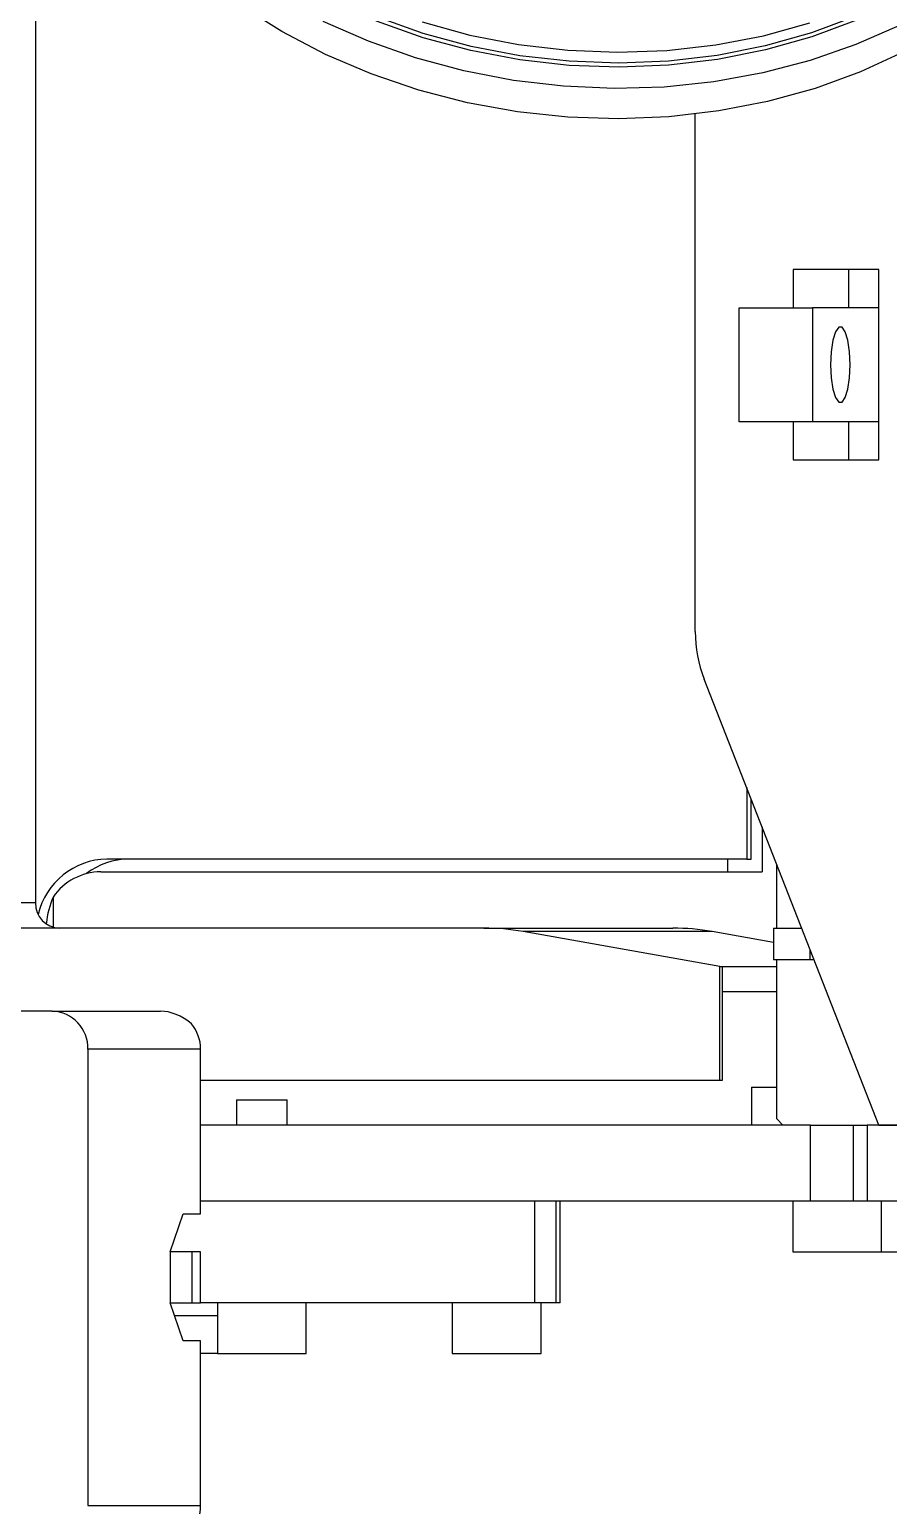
# Model space of a CAD drawing. Header units: millimetres. Extents: x 2 to 418, y 2 to 295.
# Drawn here: x 61.55 to 88.66, y 50.44 to 97.01 of the extents above; entities that cross this region are included whole.
import ezdxf

# ---------------------------------------------------------------- set-up
doc = ezdxf.new("R2010")
doc.units = ezdxf.units.MM

msp = doc.modelspace()

# ---------------------------------------------------------------- linework, layer by layer
at = {"color": 7, "linetype": 'Continuous', "lineweight": 25}
for p, q in [((61.742, 103.417), (61.742, 69.457)), ((82.558, 78.017), (82.558, 94.342)), ((88.354, 89.437), (85.649, 89.437)), ((85.649, 89.437), (85.649, 88.237)), ((87.404, 88.237), (87.404, 89.437)), ((88.354, 83.437), (88.354, 89.437)), ((83.941, 84.637), (83.941, 88.237)), ((83.941, 88.237), (86.259, 88.237)), ((88.354, 88.237), (86.259, 88.237)), ((86.259, 88.237), (86.259, 84.637)), ((86.259, 84.637), (83.941, 84.637)), ((85.649, 84.637), (85.649, 83.437)), ((88.354, 84.637), (86.259, 84.637)), ((87.404, 83.437), (87.404, 84.637)), ((85.649, 83.437), (88.354, 83.437)), ((88.354, 62.437), (82.841, 76.514)), ((84.182, 73.09), (84.182, 70.837)), ((84.319, 70.837), (84.319, 72.741)), ((84.666, 71.853), (84.666, 70.437)), ((84.182, 70.837), (63.997, 70.837)), ((83.591, 70.437), (83.591, 70.837)), ((84.182, 70.837), (84.319, 70.837)), ((63.805, 70.437), (84.666, 70.437)), ((85.129, 68.657), (85.129, 70.671)), ((61.742, 69.457), (55.777, 69.457)), ((62.302, 69.637), (62.302, 68.683)), ((75.891, 68.657), (56.529, 68.657)), ((75.891, 68.657), (81.855, 68.657)), ((83.34, 67.446), (77.126, 68.548)), ((83.091, 68.548), (77.126, 68.548)), ((85.032, 68.204), (83.091, 68.548)), ((85.032, 68.657), (85.032, 67.657)), ((85.032, 68.657), (85.918, 68.657)), ((86.177, 67.657), (85.032, 67.657)), ((85.129, 62.637), (85.129, 67.657)), ((86.31, 67.657), (86.177, 67.657)), ((83.34, 63.857), (83.34, 67.446)), ((83.34, 67.446), (83.422, 67.446)), ((83.422, 67.446), (85.129, 67.446)), ((83.422, 63.857), (83.422, 67.446)), ((83.422, 66.657), (85.129, 66.657)), ((62.267, 66.037), (58.133, 66.037)), ((62.267, 66.037), (65.687, 66.037)), ((63.395, 64.837), (63.395, 50.437)), ((66.952, 64.837), (63.395, 64.837)), ((66.952, 59.637), (66.952, 64.837)), ((66.952, 63.857), (83.34, 63.857)), ((83.34, 63.857), (83.422, 63.857)), ((84.332, 63.637), (84.332, 62.437)), ((84.332, 63.637), (85.129, 63.637)), ((68.082, 63.237), (68.082, 62.437)), ((68.082, 63.237), (69.278, 63.237)), ((69.278, 63.237), (69.682, 63.237)), ((69.682, 62.437), (69.682, 63.237)), ((86.193, 62.437), (66.952, 62.437)), ((85.129, 62.637), (85.322, 62.437)), ((86.193, 60.037), (86.193, 62.437)), ((86.193, 62.437), (87.537, 62.437)), ((87.537, 62.437), (87.537, 60.037)), ((87.537, 62.437), (87.982, 62.437)), ((87.982, 62.437), (87.982, 60.037)), ((92.217, 62.437), (87.982, 62.437)), ((88.354, 62.437), (92.217, 62.437)), ((65.994, 58.437), (66.405, 59.637)), ((66.405, 59.637), (66.952, 59.637)), ((70.02, 60.037), (66.952, 60.037)), ((86.193, 60.037), (70.02, 60.037)), ((77.49, 60.037), (77.49, 56.837)), ((78.174, 56.837), (78.174, 60.037)), ((78.294, 56.837), (78.294, 60.037)), ((85.637, 60.037), (85.637, 58.437)), ((87.537, 60.037), (86.193, 60.037)), ((87.982, 60.037), (87.537, 60.037)), ((93.467, 60.037), (87.982, 60.037)), ((88.437, 58.437), (88.437, 60.037)), ((65.994, 58.437), (65.994, 56.837)), ((66.678, 58.437), (65.994, 58.437)), ((66.678, 58.437), (66.678, 56.837)), ((66.952, 58.437), (66.678, 58.437)), ((66.952, 56.837), (66.952, 58.437)), ((85.637, 58.437), (87.623, 58.437)), ((87.623, 58.437), (88.437, 58.437)), ((88.437, 58.437), (89.3, 58.437)), ((66.405, 55.637), (65.994, 56.837)), ((65.994, 56.837), (66.678, 56.837)), ((66.678, 56.837), (66.952, 56.837)), ((77.49, 56.837), (66.952, 56.837)), ((67.482, 56.837), (67.482, 55.237)), ((70.282, 55.237), (70.282, 56.837)), ((74.894, 56.837), (74.894, 55.237)), ((78.174, 56.837), (77.49, 56.837)), ((77.694, 55.237), (77.694, 56.837)), ((78.294, 56.837), (78.174, 56.837)), ((66.131, 56.437), (67.482, 56.437)), ((66.952, 55.637), (66.405, 55.637)), ((66.952, 50.437), (66.952, 55.637)), ((67.482, 55.237), (66.952, 55.237)), ((67.482, 55.237), (69.576, 55.237)), ((69.576, 55.237), (70.282, 55.237)), ((74.894, 55.237), (77.694, 55.237)), ((63.395, 50.437), (66.952, 50.437))]:
    msp.add_line(p, q, dxfattribs=at)
at = {"color": 8, "linetype": 'Continuous', "lineweight": 25}
msp.add_line((86.177, 67.994), (86.177, 67.657), dxfattribs=at)
at = {"color": 7, "linetype": 'Continuous', "lineweight": 25, "flags": 128}
for points in [[(90.805, 99.062), (90.235, 98.676), (88.981, 97.942), (87.645, 97.309), (86.239, 96.784), (84.774, 96.369), (83.264, 96.07), (81.72, 95.888), (80.156, 95.824), (78.586, 95.881), (77.023, 96.056), (75.48, 96.349), (73.97, 96.757), (72.507, 97.276), (71.103, 97.902), (69.77, 98.63), (68.519, 99.454), (67.362, 100.366), (66.307, 101.359), (65.364, 102.424), (64.541, 103.552), (64.009, 104.431)], [(90.436, 97.043), (89.146, 96.311), (87.776, 95.681), (86.338, 95.157), (84.843, 94.744), (83.303, 94.444), (81.731, 94.26), (80.139, 94.194), (78.541, 94.246), (76.948, 94.415), (75.375, 94.702), (73.833, 95.102), (72.335, 95.613), (70.894, 96.231), (69.52, 96.95), (68.225, 97.765)], [(87.633, 97.433), (86.228, 96.909), (84.765, 96.496), (83.256, 96.198), (81.714, 96.018), (80.153, 95.956), (78.585, 96.013), (77.024, 96.189), (75.484, 96.483), (73.977, 96.891), (72.516, 97.41)], [(89.001, 97.146), (87.625, 96.538), (86.183, 96.036), (84.687, 95.643), (83.149, 95.364), (81.581, 95.2), (79.996, 95.152), (78.406, 95.222), (76.823, 95.408), (75.261, 95.708), (73.733, 96.122), (72.249, 96.644), (70.823, 97.272)], [(73.947, 97.254), (75.449, 96.841), (76.986, 96.543), (78.543, 96.361), (80.108, 96.298), (81.667, 96.354), (83.207, 96.528), (84.716, 96.818), (86.179, 97.224)], [(87.45, 86.437), (87.431, 86.847), (87.377, 87.208), (87.294, 87.476), (87.193, 87.619), (87.085, 87.619), (86.984, 87.476), (86.901, 87.208), (86.847, 86.847), (86.829, 86.437), (86.847, 86.026), (86.901, 85.665), (86.984, 85.398), (87.085, 85.255), (87.193, 85.255), (87.294, 85.398), (87.377, 85.665), (87.431, 86.026), (87.45, 86.437)]]:
    msp.add_lwpolyline(points, dxfattribs=at)
at = {"color": 7, "linetype": 'Continuous', "lineweight": 25}
for centre, radius, start, end in [((86.681, 78.015), 4.123, 179.9794, 201.3541), ((64.041, 68.561), 2.276, 91.1037, 166.6085), ((64.691, 68.664), 2.173, 90.2433, 127.8818), ((63.822, 68.592), 1.845, 90.5277, 145.5063), ((62.519, 69.433), 0.777, 178.2746, 268.1638), ((75.89, 61.581), 7.076, 79.937, 89.9964), ((81.855, 61.581), 7.076, 79.937, 89.9964), ((62.23, 64.872), 1.166, 358.2746, 88.1637), ((65.708, 64.842), 1.244, 359.7726, 39.7163), ((65.708, 50.432), 1.244, 320.2837, 0.2273)]:
    msp.add_arc(centre, radius, start, end, dxfattribs=at)
for centre, major_axis, ratio, start_param, end_param in [((63.258, 68.437), (0, 2), 0.597672, 0.927295, 1.39421), ((66.098, 64.837), (0.983, -0.983), 0.700208, 1.689659, 2.530727)]:
    msp.add_ellipse(centre, major_axis=major_axis, ratio=ratio, start_param=start_param, end_param=end_param, dxfattribs=at)

doc.saveas('drawing.dxf')
